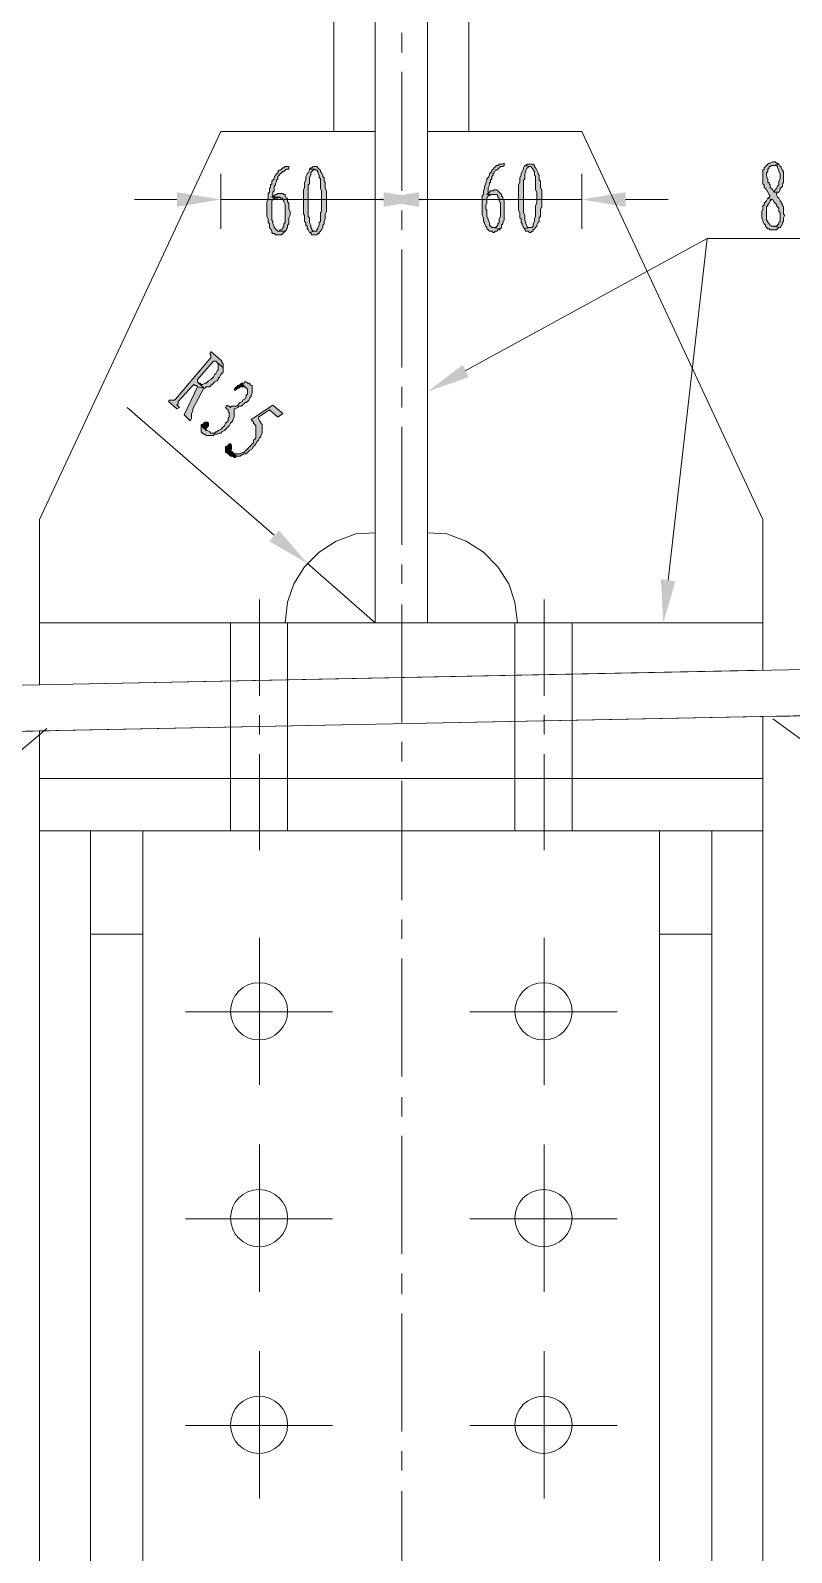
# Model space of a CAD drawing. Header units: millimetres. Extents: x 24 to 410, y 10 to 282.
# Drawn here: x 79.9 to 106.4, y 176.9 to 229.9 of the extents above; entities that cross this region are included whole.
import ezdxf

# ---------------------------------------------------------------- set-up
doc = ezdxf.new("R2010")
doc.units = ezdxf.units.MM

msp = doc.modelspace()

# ---------------------------------------------------------------- hatches: boundary and pattern name
h = msp.add_hatch(color=7)
h.dxf.hatch_style = 2
h.paths.add_polyline_path([(88.857667, 225.171), (88.730667, 225.171), (88.688333, 225.128667), (88.646, 225.128667), (88.603667, 225.086333), (88.561333, 225.044), (88.519, 225.044), (88.476667, 225.001667), (88.476667, 224.959333), (88.434333, 224.917), (88.392, 224.874667), (88.349667, 224.79), (88.349667, 224.747667), (88.307333, 224.705333), (88.265, 224.663), (88.265, 224.578333), (88.222667, 224.536), (88.222667, 224.451333), (88.180333, 224.409), (88.180333, 224.282), (88.138, 224.239667), (88.138, 224.112667), (88.138, 224.028), (88.095667, 223.943333), (88.095667, 223.435333), (88.138, 223.350667), (88.138, 223.223667), (88.180333, 223.181333), (88.180333, 223.054333), (88.222667, 223.012), (88.265, 222.927333), (88.265, 222.885), (88.307333, 222.842667), (88.349667, 222.842667), (88.392, 222.800333), (88.603667, 222.800333), (88.646, 222.842667), (88.688333, 222.885), (88.730667, 222.927333), (88.476667, 222.927333), (88.434333, 222.969667), (88.392, 223.012), (88.349667, 223.054333), (88.349667, 223.096667), (88.307333, 223.181333), (88.307333, 223.266), (88.265, 223.308333), (88.265, 223.985667), (88.307333, 224.028), (88.349667, 224.070333), (88.476667, 224.070333), (88.561333, 224.112667), (88.265, 224.112667), (88.307333, 224.155), (88.307333, 224.282), (88.349667, 224.324333), (88.349667, 224.493667), (88.392, 224.536), (88.392, 224.578333), (88.434333, 224.663), (88.434333, 224.705333), (88.476667, 224.747667), (88.476667, 224.832333), (88.519, 224.874667), (88.561333, 224.917), (88.603667, 224.959333), (88.646, 225.001667), (88.688333, 225.001667), (88.730667, 225.044), (88.773, 225.086333), (88.857667, 225.086333)])
h = msp.add_hatch(color=7)
h.dxf.hatch_style = 2
h.paths.add_polyline_path([(89.746667, 225.171), (89.704333, 225.171), (89.662, 225.128667), (89.619667, 225.128667), (89.577333, 225.086333), (89.746667, 225.086333), (89.789, 225.044), (89.831333, 225.044), (89.873667, 225.001667), (89.873667, 224.959333), (89.916, 224.874667), (89.916, 224.79), (89.958333, 224.747667), (89.958333, 224.409), (90.000667, 224.324333), (90.000667, 223.985667), (90.000667, 223.943333), (90.000667, 223.604667), (89.958333, 223.562333), (89.958333, 223.266), (89.916, 223.223667), (89.916, 223.139), (89.873667, 223.054333), (89.873667, 223.012), (89.831333, 222.969667), (89.831333, 222.927333), (89.789, 222.927333), (89.746667, 222.927333), (89.577333, 222.885), (89.619667, 222.885), (89.619667, 222.842667), (89.662, 222.800333), (89.831333, 222.800333), (89.873667, 222.842667), (89.916, 222.842667), (89.916, 222.885), (89.958333, 222.927333), (90.000667, 222.969667), (90.043, 223.054333), (90.043, 223.139), (90.085333, 223.181333), (90.085333, 223.266), (90.127667, 223.350667), (90.127667, 223.52), (90.17, 223.604667), (90.17, 224.324333), (90.127667, 224.409), (90.127667, 224.620667), (90.085333, 224.663), (90.085333, 224.79), (90.043, 224.832333), (90.043, 224.874667), (90.000667, 224.959333), (89.958333, 225.001667), (89.958333, 225.044), (89.916, 225.086333), (89.873667, 225.128667), (89.831333, 225.171)])
h = msp.add_hatch(color=7)
h.dxf.hatch_style = 2
h.paths.add_polyline_path([(96.350667, 225.298), (96.266, 225.255667), (96.181333, 225.255667), (96.139, 225.213333), (96.096667, 225.213333), (96.054333, 225.171), (96.012, 225.128667), (95.969667, 225.086333), (95.927333, 225.044), (95.927333, 225.001667), (95.885, 224.959333), (95.842667, 224.917), (95.842667, 224.874667), (95.800333, 224.79), (95.758, 224.747667), (95.758, 224.705333), (95.715667, 224.620667), (95.715667, 224.578333), (95.673333, 224.493667), (95.673333, 224.409), (95.631, 224.324333), (95.631, 224.197333), (95.588667, 224.155), (95.588667, 223.477667), (95.631, 223.393), (95.631, 223.266), (95.673333, 223.223667), (95.673333, 223.181333), (95.715667, 223.096667), (95.758, 223.054333), (95.758, 223.012), (95.800333, 222.969667), (95.842667, 222.927333), (95.927333, 222.927333), (95.969667, 222.885), (96.012, 222.885), (96.054333, 222.927333), (96.096667, 222.927333), (96.139, 222.969667), (96.181333, 222.969667), (96.223667, 223.012), (95.969667, 223.054333), (95.927333, 223.054333), (95.885, 223.096667), (95.842667, 223.139), (95.842667, 223.223667), (95.800333, 223.308333), (95.800333, 223.350667), (95.758, 223.435333), (95.758, 223.647), (95.715667, 223.689333), (95.715667, 223.816333), (95.758, 223.901), (95.758, 224.070333), (95.800333, 224.155), (95.842667, 224.155), (95.885, 224.197333), (96.054333, 224.197333), (95.758, 224.197333), (95.800333, 224.239667), (95.800333, 224.451333), (95.842667, 224.536), (95.842667, 224.620667), (95.885, 224.620667), (95.885, 224.705333), (95.927333, 224.747667), (95.927333, 224.832333), (95.969667, 224.874667), (95.969667, 224.917), (96.012, 224.959333), (96.054333, 225.044), (96.096667, 225.044), (96.139, 225.086333), (96.181333, 225.128667), (96.223667, 225.171), (96.308333, 225.171), (96.350667, 225.213333)])
h = msp.add_hatch(color=7)
h.dxf.hatch_style = 2
h.paths.add_polyline_path([(97.070333, 225.213333), (97.028, 225.128667), (97.028, 225.086333), (96.985667, 225.001667), (96.943333, 224.917), (96.943333, 224.874667), (96.901, 224.79), (96.901, 224.620667), (96.858667, 224.536), (96.858667, 223.647), (96.901, 223.562333), (96.901, 223.52), (96.901, 223.435333), (96.901, 223.393), (96.943333, 223.350667), (96.943333, 223.223667), (96.985667, 223.181333), (96.985667, 223.139), (97.028, 223.054333), (97.070333, 223.012), (97.239667, 223.054333), (97.155, 223.054333), (97.155, 223.096667), (97.112667, 223.181333), (97.112667, 223.223667), (97.070333, 223.308333), (97.070333, 223.477667), (97.028, 223.562333), (97.028, 224.705333), (97.070333, 224.747667), (97.070333, 224.917), (97.112667, 225.001667), (97.112667, 225.044), (97.155, 225.128667), (97.197333, 225.128667), (97.197333, 225.171), (97.239667, 225.171)])
h = msp.add_hatch(color=7)
h.dxf.hatch_style = 2
h.paths.add_polyline_path([(97.239667, 225.255667), (97.155, 225.255667), (97.112667, 225.213333), (97.070333, 225.213333), (97.239667, 225.171), (97.282, 225.171), (97.324333, 225.128667), (97.366667, 225.086333), (97.366667, 225.044), (97.409, 225.001667), (97.409, 224.874667), (97.451333, 224.832333), (97.451333, 224.366667), (97.493667, 224.282), (97.493667, 224.112667), (97.493667, 224.070333), (97.493667, 223.901), (97.451333, 223.816333), (97.451333, 223.435333), (97.409, 223.350667), (97.409, 223.266), (97.366667, 223.181333), (97.366667, 223.096667), (97.324333, 223.054333), (97.239667, 223.054333), (97.070333, 223.012), (97.070333, 222.969667), (97.112667, 222.927333), (97.197333, 222.927333), (97.239667, 222.885), (97.282, 222.885), (97.324333, 222.927333), (97.366667, 222.927333), (97.366667, 222.969667), (97.409, 223.012), (97.451333, 223.054333), (97.493667, 223.096667), (97.493667, 223.139), (97.536, 223.223667), (97.578333, 223.266), (97.578333, 223.393), (97.620667, 223.435333), (97.620667, 223.689333), (97.663, 223.774), (97.663, 224.366667), (97.620667, 224.451333), (97.620667, 224.663), (97.578333, 224.705333), (97.578333, 224.874667), (97.536, 224.917), (97.536, 224.959333), (97.493667, 225.044), (97.451333, 225.128667), (97.409, 225.171), (97.409, 225.213333), (97.366667, 225.255667)])
h = msp.add_hatch(color=7)
h.dxf.hatch_style = 2
h.paths.add_polyline_path([(105.748667, 225.340333), (105.706333, 225.340333), (105.621667, 225.298), (105.579333, 225.298), (105.537, 225.255667), (105.494667, 225.213333), (105.452333, 225.171), (105.41, 225.128667), (105.41, 225.086333), (105.367667, 225.044), (105.367667, 224.578333), (105.41, 224.536), (105.41, 224.451333), (105.452333, 224.409), (105.494667, 224.366667), (105.537, 224.282), (105.579333, 224.197333), (105.621667, 224.155), (105.579333, 224.112667), (105.537, 224.070333), (105.664, 224.028), (105.706333, 224.028), (105.748667, 223.943333), (105.791, 223.901), (105.833333, 223.858667), (105.833333, 223.816333), (105.875667, 223.774), (105.918, 223.731667), (105.918, 223.604667), (105.960333, 223.562333), (105.960333, 223.266), (105.918, 223.223667), (105.918, 223.181333), (105.875667, 223.139), (105.833333, 223.096667), (105.706333, 223.096667), (105.960333, 223.054333), (106.002667, 223.096667), (106.045, 223.181333), (106.045, 223.223667), (106.087333, 223.266), (106.087333, 223.393), (106.129667, 223.477667), (106.087333, 223.52), (106.087333, 223.774), (106.045, 223.816333), (106.045, 223.858667), (106.002667, 223.901), (106.002667, 223.943333), (105.960333, 223.985667), (105.918, 224.070333), (105.875667, 224.112667), (105.833333, 224.197333), (105.833333, 224.239667), (105.918, 224.282), (105.748667, 224.282), (105.706333, 224.366667), (105.664, 224.409), (105.621667, 224.451333), (105.621667, 224.536), (105.579333, 224.578333), (105.579333, 224.620667), (105.537, 224.620667), (105.537, 224.747667), (105.494667, 224.832333), (105.494667, 224.959333), (105.537, 225.001667), (105.537, 225.086333), (105.579333, 225.128667), (105.579333, 225.171), (105.621667, 225.171), (105.664, 225.213333), (105.748667, 225.213333), (105.918, 225.255667), (105.875667, 225.298), (105.833333, 225.298), (105.791, 225.340333)])
h = msp.add_hatch(color=7)
h.dxf.hatch_style = 2
h.paths.add_polyline_path([(105.918, 225.255667), (105.748667, 225.213333), (105.833333, 225.213333), (105.875667, 225.171), (105.875667, 225.128667), (105.918, 225.044), (105.918, 225.001667), (105.960333, 224.917), (105.960333, 224.747667), (105.918, 224.663), (105.918, 224.536), (105.875667, 224.493667), (105.833333, 224.409), (105.791, 224.366667), (105.748667, 224.282), (105.918, 224.282), (105.960333, 224.366667), (105.960333, 224.409), (106.002667, 224.451333), (106.045, 224.493667), (106.045, 224.536), (106.045, 224.578333), (106.087333, 224.620667), (106.087333, 225.001667), (106.045, 225.044), (106.002667, 225.128667), (106.002667, 225.171), (105.960333, 225.171)])
h = msp.add_hatch(color=7)
h.dxf.hatch_style = 2
h.paths.add_polyline_path([(89.577333, 225.086333), (89.577333, 225.044), (89.535, 224.959333), (89.492667, 224.917), (89.450333, 224.832333), (89.450333, 224.705333), (89.408, 224.620667), (89.408, 224.451333), (89.365667, 224.366667), (89.365667, 223.52), (89.408, 223.477667), (89.408, 223.393), (89.408, 223.350667), (89.408, 223.266), (89.450333, 223.223667), (89.450333, 223.139), (89.492667, 223.096667), (89.492667, 223.012), (89.535, 222.969667), (89.577333, 222.885), (89.746667, 222.927333), (89.704333, 222.927333), (89.662, 222.969667), (89.662, 223.012), (89.619667, 223.054333), (89.619667, 223.139), (89.577333, 223.223667), (89.577333, 223.393), (89.535, 223.435333), (89.535, 224.536), (89.577333, 224.578333), (89.577333, 224.79), (89.619667, 224.874667), (89.619667, 224.959333), (89.662, 225.001667), (89.704333, 225.044), (89.746667, 225.086333)])
h = msp.add_hatch(color=7)
h.dxf.hatch_style = 2
h.paths.add_polyline_path([(84.963, 224.282), (84.963, 223.774), (86.487, 224.028)])
h = msp.add_hatch(color=7)
h.dxf.hatch_style = 2
h.paths.add_polyline_path([(88.603667, 224.239667), (88.476667, 224.239667), (88.434333, 224.197333), (88.392, 224.197333), (88.349667, 224.155), (88.307333, 224.112667), (88.265, 224.112667), (88.561333, 224.112667), (88.561333, 224.070333), (88.603667, 224.070333), (88.646, 224.070333), (88.646, 224.028), (88.688333, 223.985667), (88.688333, 223.943333), (88.730667, 223.858667), (88.730667, 223.223667), (88.688333, 223.181333), (88.688333, 223.139), (88.688333, 223.096667), (88.646, 223.054333), (88.646, 223.012), (88.561333, 222.969667), (88.519, 222.927333), (88.476667, 222.927333), (88.730667, 222.927333), (88.773, 222.969667), (88.773, 223.012), (88.815333, 223.054333), (88.815333, 223.139), (88.857667, 223.181333), (88.857667, 223.393), (88.9, 223.477667), (88.9, 223.604667), (88.857667, 223.689333), (88.857667, 223.901), (88.815333, 223.943333), (88.815333, 224.070333), (88.773, 224.070333), (88.730667, 224.155), (88.730667, 224.197333), (88.688333, 224.197333), (88.646, 224.239667)])
h = msp.add_hatch(color=7)
h.dxf.hatch_style = 2
h.paths.add_polyline_path([(93.387333, 224.282), (93.387333, 223.774), (91.863333, 224.028)])
h = msp.add_hatch(color=7)
h.dxf.hatch_style = 2
h.paths.add_polyline_path([(92.159667, 224.282), (92.159667, 223.774), (93.683667, 224.028)])
h = msp.add_hatch(color=7)
h.dxf.hatch_style = 2
h.paths.add_polyline_path([(96.096667, 224.366667), (96.012, 224.366667), (95.969667, 224.324333), (95.885, 224.324333), (95.842667, 224.282), (95.800333, 224.239667), (95.758, 224.197333), (96.096667, 224.197333), (96.139, 224.155), (96.139, 224.112667), (96.181333, 224.070333), (96.181333, 223.985667), (96.223667, 223.901), (96.223667, 223.435333), (96.181333, 223.350667), (96.181333, 223.266), (96.181333, 223.223667), (96.139, 223.181333), (96.139, 223.139), (96.096667, 223.096667), (96.054333, 223.054333), (95.969667, 223.054333), (96.223667, 223.012), (96.266, 223.054333), (96.266, 223.139), (96.308333, 223.181333), (96.308333, 223.223667), (96.350667, 223.308333), (96.350667, 223.985667), (96.308333, 224.070333), (96.308333, 224.112667), (96.266, 224.155), (96.266, 224.197333), (96.223667, 224.239667), (96.181333, 224.282), (96.139, 224.324333)])
h = msp.add_hatch(color=7)
h.dxf.hatch_style = 2
h.paths.add_polyline_path([(100.584, 224.282), (100.584, 223.774), (99.06, 224.028)])
h = msp.add_hatch(color=7)
h.dxf.hatch_style = 2
h.paths.add_polyline_path([(105.537, 224.070333), (105.494667, 223.985667), (105.452333, 223.943333), (105.41, 223.901), (105.41, 223.816333), (105.367667, 223.816333), (105.367667, 223.689333), (105.325333, 223.604667), (105.325333, 223.393), (105.367667, 223.308333), (105.367667, 223.266), (105.41, 223.181333), (105.452333, 223.139), (105.452333, 223.096667), (105.494667, 223.054333), (105.537, 223.012), (105.579333, 223.012), (105.621667, 222.969667), (105.748667, 222.969667), (105.791, 222.969667), (105.833333, 222.969667), (105.875667, 223.012), (105.918, 223.054333), (105.960333, 223.054333), (105.706333, 223.096667), (105.664, 223.096667), (105.621667, 223.139), (105.579333, 223.181333), (105.537, 223.223667), (105.537, 223.266), (105.494667, 223.308333), (105.494667, 223.774), (105.537, 223.816333), (105.537, 223.858667), (105.579333, 223.901), (105.621667, 223.985667), (105.664, 224.028)])
h = msp.add_hatch(color=7)
h.dxf.hatch_style = 2
h.paths.add_polyline_path([(86.487, 218.44), (86.148333, 218.736333), (86.106, 218.651667), (86.148333, 218.609333), (86.148333, 218.524667), (86.106, 218.482333), (84.920667, 217.085333), (84.878333, 217.043), (84.709, 217.043), (84.666667, 217.000667), (84.963, 216.746667), (85.047667, 216.789), (85.005333, 216.831333), (84.963, 216.873667), (85.005333, 216.916), (85.005333, 217.000667), (85.513333, 217.551), (85.555667, 217.593333), (85.598, 217.551), (85.640333, 217.551), (85.682667, 217.508667), (85.894333, 217.466333), (85.725, 217.635667), (85.682667, 217.678), (85.682667, 217.762667), (86.233, 218.397667), (86.317667, 218.397667), (86.36, 218.355333), (86.571667, 218.186), (86.571667, 218.313), (86.529333, 218.355333), (86.529333, 218.397667)])
h = msp.add_hatch(color=7)
h.dxf.hatch_style = 2
h.paths.add_polyline_path([(86.571667, 218.186), (86.36, 218.355333), (86.402333, 218.313), (86.402333, 218.101333), (86.36, 218.059), (86.317667, 217.974333), (86.275333, 217.932), (86.233, 217.847333), (86.190667, 217.805), (86.148333, 217.762667), (86.063667, 217.720333), (86.021333, 217.678), (85.979, 217.635667), (85.936667, 217.635667), (85.852, 217.593333), (85.809667, 217.593333), (85.767333, 217.635667), (85.725, 217.635667), (85.894333, 217.466333), (85.936667, 217.466333), (85.979, 217.508667), (86.063667, 217.508667), (86.106, 217.508667), (86.148333, 217.551), (86.190667, 217.593333), (86.233, 217.635667), (86.275333, 217.678), (86.36, 217.720333), (86.402333, 217.762667), (86.402333, 217.805), (86.444667, 217.847333), (86.487, 217.932), (86.529333, 217.974333), (86.571667, 218.016667)])
h = msp.add_hatch(color=7)
h.dxf.hatch_style = 2
h.paths.add_polyline_path([(95.123, 217.847333), (93.683667, 217.339333), (94.911333, 218.270667)])
h = msp.add_hatch(color=7)
h.dxf.hatch_style = 2
h.paths.add_polyline_path([(85.894333, 217.466333), (85.682667, 217.508667), (85.217, 216.535), (85.428667, 216.323333), (85.471, 216.408), (85.471, 216.577333), (85.513333, 216.662), (85.513333, 216.746667)])
h = msp.add_hatch(color=7)
h.dxf.hatch_style = 2
h.paths.add_polyline_path([(87.503, 217.593333), (87.503, 217.635667), (87.418333, 217.635667), (87.376, 217.678), (87.333667, 217.678), (87.291333, 217.635667), (87.206667, 217.635667), (87.376, 217.466333), (87.418333, 217.424), (87.418333, 217.254667), (87.376, 217.212333), (87.376, 217.17), (87.333667, 217.085333), (87.249, 217.043), (87.249, 217.000667), (87.164333, 216.958333), (87.122, 216.916), (87.079667, 216.873667), (87.037333, 216.831333), (86.868, 216.831333), (86.825667, 216.789), (86.783333, 216.831333), (86.741, 216.831333), (86.698667, 216.873667), (86.656333, 216.789), (86.698667, 216.746667), (86.741, 216.704333), (86.741, 216.662), (86.783333, 216.619667), (86.783333, 216.450333), (86.741, 216.408), (86.741, 216.323333), (86.698667, 216.281), (86.656333, 216.238667), (86.614, 216.154), (86.571667, 216.111667), (86.529333, 216.069333), (86.487, 216.027), (86.402333, 215.984667), (86.36, 215.942333), (86.317667, 215.942333), (86.275333, 215.9), (86.148333, 215.9), (86.106, 215.942333), (86.021333, 215.984667), (85.979, 215.984667), (85.809667, 216.154), (85.809667, 215.942333), (85.852, 215.9), (85.894333, 215.857667), (85.936667, 215.857667), (85.979, 215.815333), (86.233, 215.815333), (86.275333, 215.857667), (86.36, 215.857667), (86.444667, 215.9), (86.487, 215.9), (86.529333, 215.942333), (86.614, 215.984667), (86.656333, 216.027), (86.698667, 216.069333), (86.741, 216.111667), (86.783333, 216.154), (86.825667, 216.238667), (86.868, 216.281), (86.910333, 216.323333), (86.910333, 216.365667), (86.952667, 216.450333), (86.952667, 216.746667), (86.995, 216.746667), (87.079667, 216.789), (87.122, 216.831333), (87.206667, 216.831333), (87.249, 216.873667), (87.291333, 216.916), (87.333667, 216.958333), (87.376, 216.958333), (87.418333, 217.000667), (87.460667, 217.043), (87.503, 217.127667), (87.545333, 217.17), (87.545333, 217.212333), (87.587667, 217.297), (87.587667, 217.551), (87.545333, 217.551)])
h = msp.add_hatch(color=7)
h.dxf.hatch_style = 2
h.paths.add_polyline_path([(87.206667, 217.635667), (87.164333, 217.593333), (87.079667, 217.551), (87.037333, 217.508667), (86.995, 217.466333), (86.952667, 217.424), (86.995, 217.381667), (87.079667, 217.466333), (87.122, 217.466333), (87.164333, 217.508667), (87.333667, 217.508667), (87.376, 217.466333)])
h = msp.add_hatch(color=7)
h.dxf.hatch_style = 2
h.paths.add_polyline_path([(88.646, 216.577333), (88.307333, 216.873667), (87.545333, 216.365667), (87.587667, 216.323333), (87.63, 216.281), (87.63, 216.238667), (87.672333, 216.196333), (87.714667, 216.154), (87.714667, 215.730667), (87.672333, 215.688333), (87.63, 215.646), (87.63, 215.561333), (87.587667, 215.519), (87.545333, 215.476667), (87.503, 215.434333), (87.418333, 215.349667), (87.376, 215.307333), (87.333667, 215.265), (87.291333, 215.222667), (87.249, 215.222667), (87.164333, 215.180333), (86.952667, 215.180333), (86.910333, 215.222667), (86.868, 215.265), (86.825667, 215.265), (87.037333, 215.095667), (87.164333, 215.095667), (87.206667, 215.138), (87.249, 215.138), (87.291333, 215.180333), (87.376, 215.180333), (87.418333, 215.222667), (87.460667, 215.265), (87.503, 215.307333), (87.587667, 215.349667), (87.63, 215.434333), (87.672333, 215.476667), (87.714667, 215.519), (87.757, 215.603667), (87.799333, 215.646), (87.841667, 215.730667), (87.884, 215.773), (87.884, 215.815333), (87.926333, 215.9), (87.926333, 216.196333), (87.884, 216.238667), (87.884, 216.281), (87.841667, 216.323333), (87.799333, 216.408), (87.799333, 216.450333), (88.180333, 216.704333), (88.476667, 216.450333)])
h = msp.add_hatch(color=7)
h.dxf.hatch_style = 2
h.paths.add_polyline_path([(86.021333, 216.281), (85.936667, 216.281), (85.894333, 216.238667), (85.852, 216.196333), (85.809667, 216.196333), (85.809667, 216.154), (85.979, 215.984667), (85.979, 216.027), (86.021333, 216.111667), (86.063667, 216.154), (86.063667, 216.238667)])
h = msp.add_hatch(color=7)
h.dxf.hatch_style = 2
h.paths.add_polyline_path([(86.868, 215.476667), (86.825667, 215.519), (86.783333, 215.519), (86.741, 215.476667), (86.698667, 215.434333), (86.656333, 215.434333), (86.656333, 215.392), (86.656333, 215.222667), (86.698667, 215.222667), (86.741, 215.180333), (86.783333, 215.138), (86.825667, 215.095667), (86.910333, 215.095667), (86.952667, 215.053333), (86.995, 215.053333), (87.037333, 215.095667), (86.825667, 215.265), (86.868, 215.349667)])
h = msp.add_hatch(color=7)
h.dxf.hatch_style = 2
h.paths.add_polyline_path([(88.519, 212.513333), (88.180333, 212.132333), (89.492667, 211.370333)])
h = msp.add_hatch(color=7)
h.dxf.hatch_style = 2
h.paths.add_polyline_path([(102.319667, 210.735333), (101.896333, 209.296), (101.811667, 210.82)])

# ---------------------------------------------------------------- linework, layer by layer
at = {"color": 7, "lineweight": 0}
for points in [[(91.863333, 209.296), (91.863333, 267.250333)], [(93.683667, 209.296), (93.683667, 267.250333)], [(90.424, 226.398667), (90.424, 260.942667)], [(95.123, 226.398667), (95.123, 260.942667)], [(92.794667, 229.150333), (92.794667, 229.827667)], [(92.794667, 224.324333), (92.794667, 228.473)], [(91.863333, 226.398667), (86.487, 226.398667), (80.179333, 212.894333)], [(90.424, 226.398667), (91.863333, 226.398667)], [(93.683667, 226.398667), (95.123, 226.398667)], [(93.683667, 226.398667), (99.06, 226.398667), (105.367667, 212.894333)], [(86.487, 224.917), (86.487, 223.012)], [(91.863333, 224.917), (91.863333, 223.012)], [(93.683667, 224.917), (93.683667, 223.012)], [(99.06, 224.917), (99.06, 223.012)], [(84.963, 224.028), (83.481333, 224.028)], [(91.863333, 224.028), (86.487, 224.028)], [(92.159667, 224.028), (90.678, 224.028)], [(92.794667, 222.969667), (92.794667, 223.647)], [(93.387333, 224.028), (94.869, 224.028)], [(93.683667, 224.028), (99.06, 224.028)], [(100.584, 224.028), (102.065667, 224.028)], [(94.996, 218.059), (103.420333, 222.673333)], [(102.065667, 210.777667), (103.420333, 222.673333), (110.828667, 222.673333)], [(92.794667, 218.186), (92.794667, 222.292333)], [(92.794667, 216.789), (92.794667, 217.508667)], [(83.227333, 216.789), (88.349667, 212.344)], [(92.794667, 212.005333), (92.794667, 216.111667)], [(80.179333, 209.296), (80.179333, 212.894333)], [(105.367667, 209.296), (105.367667, 212.894333)], [(91.863333, 212.428667), (91.186, 212.386333), (90.508667, 212.132333), (89.916, 211.751333), (89.408, 211.243333), (89.027, 210.650667), (88.815333, 210.015667), (88.730667, 209.296)], [(96.816333, 209.296), (96.731667, 210.015667), (96.52, 210.650667), (96.139, 211.243333), (95.631, 211.751333), (95.038333, 212.132333), (94.361, 212.386333), (93.683667, 212.428667)], [(91.863333, 209.296), (89.492667, 211.370333)], [(92.794667, 210.650667), (92.794667, 211.328)], [(251.671667, 210.566), (41.91, 206.375)], [(87.841667, 206.756), (87.841667, 210.100333)], [(92.794667, 205.824667), (92.794667, 209.931)], [(97.747667, 206.756), (97.747667, 210.100333)], [(105.367667, 209.296), (80.179333, 209.296)], [(80.179333, 209.296), (80.179333, 207.137)], [(86.825667, 202.057), (86.825667, 209.296)], [(88.815333, 202.057), (88.815333, 209.296)], [(96.731667, 202.057), (96.731667, 209.296)], [(98.721333, 202.057), (98.721333, 209.296)], [(105.367667, 207.645), (105.367667, 209.296)], [(251.671667, 208.957333), (41.91, 204.766333)], [(80.179333, 207.137), (105.367667, 207.645)], [(105.706333, 206.036333), (134.493, 206.586667)], [(79.375, 204.724), (80.433333, 205.613)], [(80.179333, 205.528333), (105.367667, 206.036333)], [(87.841667, 205.401333), (87.841667, 206.078667)], [(97.747667, 205.401333), (97.747667, 206.078667)], [(105.367667, 202.057), (105.367667, 206.036333)], [(106.807, 205.147333), (105.706333, 205.951667)], [(51.731333, 204.935667), (80.518, 205.528333)], [(80.179333, 202.057), (80.179333, 205.528333)], [(92.794667, 204.47), (92.794667, 205.147333)], [(87.841667, 201.379667), (87.841667, 204.724)], [(97.747667, 201.379667), (97.747667, 204.724)], [(80.179333, 203.877333), (105.367667, 203.877333)], [(92.794667, 199.644), (92.794667, 203.792667)], [(80.179333, 202.057), (80.179333, 169.672)], [(80.179333, 202.057), (105.367667, 202.057)], [(81.957333, 202.057), (81.957333, 173.609)], [(83.777667, 202.057), (83.777667, 173.609)], [(101.769333, 202.057), (101.769333, 173.609)], [(103.589667, 202.057), (103.589667, 173.609)], [(105.367667, 202.057), (105.367667, 169.672)], [(92.794667, 198.289333), (92.794667, 198.966667)], [(81.957333, 198.458667), (83.777667, 198.458667)], [(87.841667, 198.331667), (87.841667, 193.209333)], [(97.747667, 198.331667), (97.747667, 193.209333)], [(101.769333, 198.458667), (103.589667, 198.458667)], [(92.794667, 193.505667), (92.794667, 197.612)], [(85.259333, 195.749333), (90.381667, 195.749333)], [(100.287667, 195.749333), (95.165333, 195.749333)], [(92.794667, 192.108667), (92.794667, 192.786)], [(92.794667, 187.325), (92.794667, 191.431333)], [(87.841667, 191.135), (87.841667, 186.012667)], [(97.747667, 191.135), (97.747667, 186.012667)], [(85.259333, 188.552667), (90.381667, 188.552667)], [(100.287667, 188.552667), (95.165333, 188.552667)], [(92.794667, 185.928), (92.794667, 186.647667)], [(92.794667, 181.144333), (92.794667, 185.250667)], [(87.841667, 183.938333), (87.841667, 178.816)], [(97.747667, 183.938333), (97.747667, 178.816)], [(85.259333, 181.356), (90.381667, 181.356)], [(100.287667, 181.356), (95.165333, 181.356)], [(92.794667, 179.789667), (92.794667, 180.467)], [(92.794667, 174.963667), (92.794667, 179.07)]]:
    msp.add_lwpolyline(points, dxfattribs=at)
for points in [[(88.857667, 225.171), (88.730667, 225.171), (88.688333, 225.128667), (88.646, 225.128667), (88.603667, 225.086333), (88.561333, 225.044), (88.519, 225.044), (88.476667, 225.001667), (88.476667, 224.959333), (88.434333, 224.917), (88.392, 224.874667), (88.349667, 224.79), (88.349667, 224.747667), (88.307333, 224.705333), (88.265, 224.663), (88.265, 224.578333), (88.222667, 224.536), (88.222667, 224.451333), (88.180333, 224.409), (88.180333, 224.282), (88.138, 224.239667), (88.138, 224.112667), (88.138, 224.028), (88.095667, 223.943333), (88.095667, 223.435333), (88.138, 223.350667), (88.138, 223.223667), (88.180333, 223.181333), (88.180333, 223.054333), (88.222667, 223.012), (88.265, 222.927333), (88.265, 222.885), (88.307333, 222.842667), (88.349667, 222.842667), (88.392, 222.800333), (88.603667, 222.800333), (88.646, 222.842667), (88.688333, 222.885), (88.730667, 222.927333), (88.476667, 222.927333), (88.434333, 222.969667), (88.392, 223.012), (88.349667, 223.054333), (88.349667, 223.096667), (88.307333, 223.181333), (88.307333, 223.266), (88.265, 223.308333), (88.265, 223.985667), (88.307333, 224.028), (88.349667, 224.070333), (88.476667, 224.070333), (88.561333, 224.112667), (88.265, 224.112667), (88.307333, 224.155), (88.307333, 224.282), (88.349667, 224.324333), (88.349667, 224.493667), (88.392, 224.536), (88.392, 224.578333), (88.434333, 224.663), (88.434333, 224.705333), (88.476667, 224.747667), (88.476667, 224.832333), (88.519, 224.874667), (88.561333, 224.917), (88.603667, 224.959333), (88.646, 225.001667), (88.688333, 225.001667), (88.730667, 225.044), (88.773, 225.086333), (88.857667, 225.086333)], [(89.746667, 225.171), (89.704333, 225.171), (89.662, 225.128667), (89.619667, 225.128667), (89.577333, 225.086333), (89.746667, 225.086333), (89.789, 225.044), (89.831333, 225.044), (89.873667, 225.001667), (89.873667, 224.959333), (89.916, 224.874667), (89.916, 224.79), (89.958333, 224.747667), (89.958333, 224.409), (90.000667, 224.324333), (90.000667, 223.985667), (90.000667, 223.943333), (90.000667, 223.604667), (89.958333, 223.562333), (89.958333, 223.266), (89.916, 223.223667), (89.916, 223.139), (89.873667, 223.054333), (89.873667, 223.012), (89.831333, 222.969667), (89.831333, 222.927333), (89.789, 222.927333), (89.746667, 222.927333), (89.577333, 222.885), (89.619667, 222.885), (89.619667, 222.842667), (89.662, 222.800333), (89.831333, 222.800333), (89.873667, 222.842667), (89.916, 222.842667), (89.916, 222.885), (89.958333, 222.927333), (90.000667, 222.969667), (90.043, 223.054333), (90.043, 223.139), (90.085333, 223.181333), (90.085333, 223.266), (90.127667, 223.350667), (90.127667, 223.52), (90.17, 223.604667), (90.17, 224.324333), (90.127667, 224.409), (90.127667, 224.620667), (90.085333, 224.663), (90.085333, 224.79), (90.043, 224.832333), (90.043, 224.874667), (90.000667, 224.959333), (89.958333, 225.001667), (89.958333, 225.044), (89.916, 225.086333), (89.873667, 225.128667), (89.831333, 225.171)], [(96.350667, 225.298), (96.266, 225.255667), (96.181333, 225.255667), (96.139, 225.213333), (96.096667, 225.213333), (96.054333, 225.171), (96.012, 225.128667), (95.969667, 225.086333), (95.927333, 225.044), (95.927333, 225.001667), (95.885, 224.959333), (95.842667, 224.917), (95.842667, 224.874667), (95.800333, 224.79), (95.758, 224.747667), (95.758, 224.705333), (95.715667, 224.620667), (95.715667, 224.578333), (95.673333, 224.493667), (95.673333, 224.409), (95.631, 224.324333), (95.631, 224.197333), (95.588667, 224.155), (95.588667, 223.477667), (95.631, 223.393), (95.631, 223.266), (95.673333, 223.223667), (95.673333, 223.181333), (95.715667, 223.096667), (95.758, 223.054333), (95.758, 223.012), (95.800333, 222.969667), (95.842667, 222.927333), (95.927333, 222.927333), (95.969667, 222.885), (96.012, 222.885), (96.054333, 222.927333), (96.096667, 222.927333), (96.139, 222.969667), (96.181333, 222.969667), (96.223667, 223.012), (95.969667, 223.054333), (95.927333, 223.054333), (95.885, 223.096667), (95.842667, 223.139), (95.842667, 223.223667), (95.800333, 223.308333), (95.800333, 223.350667), (95.758, 223.435333), (95.758, 223.647), (95.715667, 223.689333), (95.715667, 223.816333), (95.758, 223.901), (95.758, 224.070333), (95.800333, 224.155), (95.842667, 224.155), (95.885, 224.197333), (96.054333, 224.197333), (95.758, 224.197333), (95.800333, 224.239667), (95.800333, 224.451333), (95.842667, 224.536), (95.842667, 224.620667), (95.885, 224.620667), (95.885, 224.705333), (95.927333, 224.747667), (95.927333, 224.832333), (95.969667, 224.874667), (95.969667, 224.917), (96.012, 224.959333), (96.054333, 225.044), (96.096667, 225.044), (96.139, 225.086333), (96.181333, 225.128667), (96.223667, 225.171), (96.308333, 225.171), (96.350667, 225.213333)], [(97.070333, 225.213333), (97.028, 225.128667), (97.028, 225.086333), (96.985667, 225.001667), (96.943333, 224.917), (96.943333, 224.874667), (96.901, 224.79), (96.901, 224.620667), (96.858667, 224.536), (96.858667, 223.647), (96.901, 223.562333), (96.901, 223.52), (96.901, 223.435333), (96.901, 223.393), (96.943333, 223.350667), (96.943333, 223.223667), (96.985667, 223.181333), (96.985667, 223.139), (97.028, 223.054333), (97.070333, 223.012), (97.239667, 223.054333), (97.155, 223.054333), (97.155, 223.096667), (97.112667, 223.181333), (97.112667, 223.223667), (97.070333, 223.308333), (97.070333, 223.477667), (97.028, 223.562333), (97.028, 224.705333), (97.070333, 224.747667), (97.070333, 224.917), (97.112667, 225.001667), (97.112667, 225.044), (97.155, 225.128667), (97.197333, 225.128667), (97.197333, 225.171), (97.239667, 225.171)], [(97.239667, 225.255667), (97.155, 225.255667), (97.112667, 225.213333), (97.070333, 225.213333), (97.239667, 225.171), (97.282, 225.171), (97.324333, 225.128667), (97.366667, 225.086333), (97.366667, 225.044), (97.409, 225.001667), (97.409, 224.874667), (97.451333, 224.832333), (97.451333, 224.366667), (97.493667, 224.282), (97.493667, 224.112667), (97.493667, 224.070333), (97.493667, 223.901), (97.451333, 223.816333), (97.451333, 223.435333), (97.409, 223.350667), (97.409, 223.266), (97.366667, 223.181333), (97.366667, 223.096667), (97.324333, 223.054333), (97.239667, 223.054333), (97.070333, 223.012), (97.070333, 222.969667), (97.112667, 222.927333), (97.197333, 222.927333), (97.239667, 222.885), (97.282, 222.885), (97.324333, 222.927333), (97.366667, 222.927333), (97.366667, 222.969667), (97.409, 223.012), (97.451333, 223.054333), (97.493667, 223.096667), (97.493667, 223.139), (97.536, 223.223667), (97.578333, 223.266), (97.578333, 223.393), (97.620667, 223.435333), (97.620667, 223.689333), (97.663, 223.774), (97.663, 224.366667), (97.620667, 224.451333), (97.620667, 224.663), (97.578333, 224.705333), (97.578333, 224.874667), (97.536, 224.917), (97.536, 224.959333), (97.493667, 225.044), (97.451333, 225.128667), (97.409, 225.171), (97.409, 225.213333), (97.366667, 225.255667)], [(105.748667, 225.340333), (105.706333, 225.340333), (105.621667, 225.298), (105.579333, 225.298), (105.537, 225.255667), (105.494667, 225.213333), (105.452333, 225.171), (105.41, 225.128667), (105.41, 225.086333), (105.367667, 225.044), (105.367667, 224.578333), (105.41, 224.536), (105.41, 224.451333), (105.452333, 224.409), (105.494667, 224.366667), (105.537, 224.282), (105.579333, 224.197333), (105.621667, 224.155), (105.579333, 224.112667), (105.537, 224.070333), (105.664, 224.028), (105.706333, 224.028), (105.748667, 223.943333), (105.791, 223.901), (105.833333, 223.858667), (105.833333, 223.816333), (105.875667, 223.774), (105.918, 223.731667), (105.918, 223.604667), (105.960333, 223.562333), (105.960333, 223.266), (105.918, 223.223667), (105.918, 223.181333), (105.875667, 223.139), (105.833333, 223.096667), (105.706333, 223.096667), (105.960333, 223.054333), (106.002667, 223.096667), (106.045, 223.181333), (106.045, 223.223667), (106.087333, 223.266), (106.087333, 223.393), (106.129667, 223.477667), (106.087333, 223.52), (106.087333, 223.774), (106.045, 223.816333), (106.045, 223.858667), (106.002667, 223.901), (106.002667, 223.943333), (105.960333, 223.985667), (105.918, 224.070333), (105.875667, 224.112667), (105.833333, 224.197333), (105.833333, 224.239667), (105.918, 224.282), (105.748667, 224.282), (105.706333, 224.366667), (105.664, 224.409), (105.621667, 224.451333), (105.621667, 224.536), (105.579333, 224.578333), (105.579333, 224.620667), (105.537, 224.620667), (105.537, 224.747667), (105.494667, 224.832333), (105.494667, 224.959333), (105.537, 225.001667), (105.537, 225.086333), (105.579333, 225.128667), (105.579333, 225.171), (105.621667, 225.171), (105.664, 225.213333), (105.748667, 225.213333), (105.918, 225.255667), (105.875667, 225.298), (105.833333, 225.298), (105.791, 225.340333)], [(105.918, 225.255667), (105.748667, 225.213333), (105.833333, 225.213333), (105.875667, 225.171), (105.875667, 225.128667), (105.918, 225.044), (105.918, 225.001667), (105.960333, 224.917), (105.960333, 224.747667), (105.918, 224.663), (105.918, 224.536), (105.875667, 224.493667), (105.833333, 224.409), (105.791, 224.366667), (105.748667, 224.282), (105.918, 224.282), (105.960333, 224.366667), (105.960333, 224.409), (106.002667, 224.451333), (106.045, 224.493667), (106.045, 224.536), (106.045, 224.578333), (106.087333, 224.620667), (106.087333, 225.001667), (106.045, 225.044), (106.002667, 225.128667), (106.002667, 225.171), (105.960333, 225.171)], [(89.577333, 225.086333), (89.577333, 225.044), (89.535, 224.959333), (89.492667, 224.917), (89.450333, 224.832333), (89.450333, 224.705333), (89.408, 224.620667), (89.408, 224.451333), (89.365667, 224.366667), (89.365667, 223.52), (89.408, 223.477667), (89.408, 223.393), (89.408, 223.350667), (89.408, 223.266), (89.450333, 223.223667), (89.450333, 223.139), (89.492667, 223.096667), (89.492667, 223.012), (89.535, 222.969667), (89.577333, 222.885), (89.746667, 222.927333), (89.704333, 222.927333), (89.662, 222.969667), (89.662, 223.012), (89.619667, 223.054333), (89.619667, 223.139), (89.577333, 223.223667), (89.577333, 223.393), (89.535, 223.435333), (89.535, 224.536), (89.577333, 224.578333), (89.577333, 224.79), (89.619667, 224.874667), (89.619667, 224.959333), (89.662, 225.001667), (89.704333, 225.044), (89.746667, 225.086333)], [(88.603667, 224.239667), (88.476667, 224.239667), (88.434333, 224.197333), (88.392, 224.197333), (88.349667, 224.155), (88.307333, 224.112667), (88.265, 224.112667), (88.561333, 224.112667), (88.561333, 224.070333), (88.603667, 224.070333), (88.646, 224.070333), (88.646, 224.028), (88.688333, 223.985667), (88.688333, 223.943333), (88.730667, 223.858667), (88.730667, 223.223667), (88.688333, 223.181333), (88.688333, 223.139), (88.688333, 223.096667), (88.646, 223.054333), (88.646, 223.012), (88.561333, 222.969667), (88.519, 222.927333), (88.476667, 222.927333), (88.730667, 222.927333), (88.773, 222.969667), (88.773, 223.012), (88.815333, 223.054333), (88.815333, 223.139), (88.857667, 223.181333), (88.857667, 223.393), (88.9, 223.477667), (88.9, 223.604667), (88.857667, 223.689333), (88.857667, 223.901), (88.815333, 223.943333), (88.815333, 224.070333), (88.773, 224.070333), (88.730667, 224.155), (88.730667, 224.197333), (88.688333, 224.197333), (88.646, 224.239667)], [(96.096667, 224.366667), (96.012, 224.366667), (95.969667, 224.324333), (95.885, 224.324333), (95.842667, 224.282), (95.800333, 224.239667), (95.758, 224.197333), (96.096667, 224.197333), (96.139, 224.155), (96.139, 224.112667), (96.181333, 224.070333), (96.181333, 223.985667), (96.223667, 223.901), (96.223667, 223.435333), (96.181333, 223.350667), (96.181333, 223.266), (96.181333, 223.223667), (96.139, 223.181333), (96.139, 223.139), (96.096667, 223.096667), (96.054333, 223.054333), (95.969667, 223.054333), (96.223667, 223.012), (96.266, 223.054333), (96.266, 223.139), (96.308333, 223.181333), (96.308333, 223.223667), (96.350667, 223.308333), (96.350667, 223.985667), (96.308333, 224.070333), (96.308333, 224.112667), (96.266, 224.155), (96.266, 224.197333), (96.223667, 224.239667), (96.181333, 224.282), (96.139, 224.324333)], [(105.537, 224.070333), (105.494667, 223.985667), (105.452333, 223.943333), (105.41, 223.901), (105.41, 223.816333), (105.367667, 223.816333), (105.367667, 223.689333), (105.325333, 223.604667), (105.325333, 223.393), (105.367667, 223.308333), (105.367667, 223.266), (105.41, 223.181333), (105.452333, 223.139), (105.452333, 223.096667), (105.494667, 223.054333), (105.537, 223.012), (105.579333, 223.012), (105.621667, 222.969667), (105.748667, 222.969667), (105.791, 222.969667), (105.833333, 222.969667), (105.875667, 223.012), (105.918, 223.054333), (105.960333, 223.054333), (105.706333, 223.096667), (105.664, 223.096667), (105.621667, 223.139), (105.579333, 223.181333), (105.537, 223.223667), (105.537, 223.266), (105.494667, 223.308333), (105.494667, 223.774), (105.537, 223.816333), (105.537, 223.858667), (105.579333, 223.901), (105.621667, 223.985667), (105.664, 224.028)], [(86.487, 218.44), (86.148333, 218.736333), (86.106, 218.651667), (86.148333, 218.609333), (86.148333, 218.524667), (86.106, 218.482333), (84.920667, 217.085333), (84.878333, 217.043), (84.709, 217.043), (84.666667, 217.000667), (84.963, 216.746667), (85.047667, 216.789), (85.005333, 216.831333), (84.963, 216.873667), (85.005333, 216.916), (85.005333, 217.000667), (85.513333, 217.551), (85.555667, 217.593333), (85.598, 217.551), (85.640333, 217.551), (85.682667, 217.508667), (85.894333, 217.466333), (85.725, 217.635667), (85.682667, 217.678), (85.682667, 217.762667), (86.233, 218.397667), (86.317667, 218.397667), (86.36, 218.355333), (86.571667, 218.186), (86.571667, 218.313), (86.529333, 218.355333), (86.529333, 218.397667)], [(86.571667, 218.186), (86.36, 218.355333), (86.402333, 218.313), (86.402333, 218.101333), (86.36, 218.059), (86.317667, 217.974333), (86.275333, 217.932), (86.233, 217.847333), (86.190667, 217.805), (86.148333, 217.762667), (86.063667, 217.720333), (86.021333, 217.678), (85.979, 217.635667), (85.936667, 217.635667), (85.852, 217.593333), (85.809667, 217.593333), (85.767333, 217.635667), (85.725, 217.635667), (85.894333, 217.466333), (85.936667, 217.466333), (85.979, 217.508667), (86.063667, 217.508667), (86.106, 217.508667), (86.148333, 217.551), (86.190667, 217.593333), (86.233, 217.635667), (86.275333, 217.678), (86.36, 217.720333), (86.402333, 217.762667), (86.402333, 217.805), (86.444667, 217.847333), (86.487, 217.932), (86.529333, 217.974333), (86.571667, 218.016667)], [(85.894333, 217.466333), (85.682667, 217.508667), (85.217, 216.535), (85.428667, 216.323333), (85.471, 216.408), (85.471, 216.577333), (85.513333, 216.662), (85.513333, 216.746667)], [(87.503, 217.593333), (87.503, 217.635667), (87.418333, 217.635667), (87.376, 217.678), (87.333667, 217.678), (87.291333, 217.635667), (87.206667, 217.635667), (87.376, 217.466333), (87.418333, 217.424), (87.418333, 217.254667), (87.376, 217.212333), (87.376, 217.17), (87.333667, 217.085333), (87.249, 217.043), (87.249, 217.000667), (87.164333, 216.958333), (87.122, 216.916), (87.079667, 216.873667), (87.037333, 216.831333), (86.868, 216.831333), (86.825667, 216.789), (86.783333, 216.831333), (86.741, 216.831333), (86.698667, 216.873667), (86.656333, 216.789), (86.698667, 216.746667), (86.741, 216.704333), (86.741, 216.662), (86.783333, 216.619667), (86.783333, 216.450333), (86.741, 216.408), (86.741, 216.323333), (86.698667, 216.281), (86.656333, 216.238667), (86.614, 216.154), (86.571667, 216.111667), (86.529333, 216.069333), (86.487, 216.027), (86.402333, 215.984667), (86.36, 215.942333), (86.317667, 215.942333), (86.275333, 215.9), (86.148333, 215.9), (86.106, 215.942333), (86.021333, 215.984667), (85.979, 215.984667), (85.809667, 216.154), (85.809667, 215.942333), (85.852, 215.9), (85.894333, 215.857667), (85.936667, 215.857667), (85.979, 215.815333), (86.233, 215.815333), (86.275333, 215.857667), (86.36, 215.857667), (86.444667, 215.9), (86.487, 215.9), (86.529333, 215.942333), (86.614, 215.984667), (86.656333, 216.027), (86.698667, 216.069333), (86.741, 216.111667), (86.783333, 216.154), (86.825667, 216.238667), (86.868, 216.281), (86.910333, 216.323333), (86.910333, 216.365667), (86.952667, 216.450333), (86.952667, 216.746667), (86.995, 216.746667), (87.079667, 216.789), (87.122, 216.831333), (87.206667, 216.831333), (87.249, 216.873667), (87.291333, 216.916), (87.333667, 216.958333), (87.376, 216.958333), (87.418333, 217.000667), (87.460667, 217.043), (87.503, 217.127667), (87.545333, 217.17), (87.545333, 217.212333), (87.587667, 217.297), (87.587667, 217.551), (87.545333, 217.551)], [(87.206667, 217.635667), (87.164333, 217.593333), (87.079667, 217.551), (87.037333, 217.508667), (86.995, 217.466333), (86.952667, 217.424), (86.995, 217.381667), (87.079667, 217.466333), (87.122, 217.466333), (87.164333, 217.508667), (87.333667, 217.508667), (87.376, 217.466333)], [(88.646, 216.577333), (88.307333, 216.873667), (87.545333, 216.365667), (87.587667, 216.323333), (87.63, 216.281), (87.63, 216.238667), (87.672333, 216.196333), (87.714667, 216.154), (87.714667, 215.730667), (87.672333, 215.688333), (87.63, 215.646), (87.63, 215.561333), (87.587667, 215.519), (87.545333, 215.476667), (87.503, 215.434333), (87.418333, 215.349667), (87.376, 215.307333), (87.333667, 215.265), (87.291333, 215.222667), (87.249, 215.222667), (87.164333, 215.180333), (86.952667, 215.180333), (86.910333, 215.222667), (86.868, 215.265), (86.825667, 215.265), (87.037333, 215.095667), (87.164333, 215.095667), (87.206667, 215.138), (87.249, 215.138), (87.291333, 215.180333), (87.376, 215.180333), (87.418333, 215.222667), (87.460667, 215.265), (87.503, 215.307333), (87.587667, 215.349667), (87.63, 215.434333), (87.672333, 215.476667), (87.714667, 215.519), (87.757, 215.603667), (87.799333, 215.646), (87.841667, 215.730667), (87.884, 215.773), (87.884, 215.815333), (87.926333, 215.9), (87.926333, 216.196333), (87.884, 216.238667), (87.884, 216.281), (87.841667, 216.323333), (87.799333, 216.408), (87.799333, 216.450333), (88.180333, 216.704333), (88.476667, 216.450333)], [(86.021333, 216.281), (85.936667, 216.281), (85.894333, 216.238667), (85.852, 216.196333), (85.809667, 216.196333), (85.809667, 216.154), (85.979, 215.984667), (85.979, 216.027), (86.021333, 216.111667), (86.063667, 216.154), (86.063667, 216.238667)], [(86.868, 215.476667), (86.825667, 215.519), (86.783333, 215.519), (86.741, 215.476667), (86.698667, 215.434333), (86.656333, 215.434333), (86.656333, 215.392), (86.656333, 215.222667), (86.698667, 215.222667), (86.741, 215.180333), (86.783333, 215.138), (86.825667, 215.095667), (86.910333, 215.095667), (86.952667, 215.053333), (86.995, 215.053333), (87.037333, 215.095667), (86.825667, 215.265), (86.868, 215.349667)]]:
    msp.add_lwpolyline(points, close=True, dxfattribs=at)
for centre in [(87.8205, 195.7705), (97.7265, 195.7705), (87.8205, 188.573833), (97.7265, 188.573833), (87.8205, 181.377167), (97.7265, 181.377167)]:
    msp.add_circle(centre, 0.994833, dxfattribs=at)

doc.saveas('drawing.dxf')
